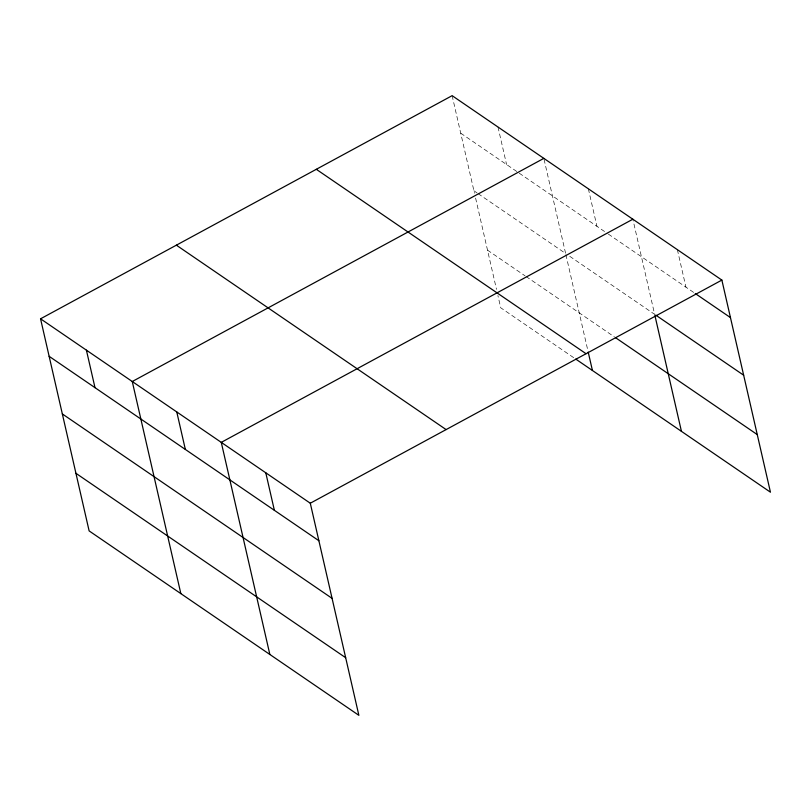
<?xml version="1.0" encoding="UTF-8"?>
<svg xmlns="http://www.w3.org/2000/svg" width="811" height="811" viewBox="0 0 811 811"><rect width="100%" height="100%" fill="white"/><g stroke="black" fill="none" stroke-linecap="round" stroke-linejoin="round"><path stroke-width="0.61" stroke-dasharray="4.05 3.04" d="M460.729 133.176L607.297 233.386M608.331 234.085L694.236 292.822M473.918 190.788L477.05 192.927M478.095 193.647L565.632 253.498L543.846 158.368M569.768 256.327L654.649 314.354L632.854 219.223M487.512 250.153L525.031 275.811M526.075 276.521L614.424 336.92M573.661 357.651L500.711 307.774L497.903 295.518M677.367 249.656L685.954 287.165M588.35 188.801L596.947 226.31M565.906 254.705L587.934 350.859M497.995 127.023L506.581 164.521M452.132 95.668L474.476 193.211M475.591 198.066L496.504 289.385"/><path stroke-width="1.22" d="M40.55 318.804L310.289 503.225L358.867 715.332L89.129 530.911L40.55 318.804L452.132 95.668L721.871 280.089L770.45 492.196L575.749 359.08M543.846 158.368L132.264 381.515L180.843 593.622M632.854 219.223L221.271 442.37L269.85 654.477M310.289 503.225L721.871 280.089M695.27 293.531L730.458 317.588M655.683 315.063L743.657 375.209M615.458 337.629L757.251 434.574M316.31 169.306L586.049 353.718M176.372 245.175L446.111 429.587M49.136 356.313L318.875 540.734M62.335 413.934L332.074 598.356M75.93 473.3L345.668 657.711M654.923 315.56L681.433 431.33M588.208 352.086L592.425 370.475M265.785 472.793L274.371 510.301M176.768 411.937L185.354 449.446M86.402 350.159L94.999 387.668"/></g></svg>
